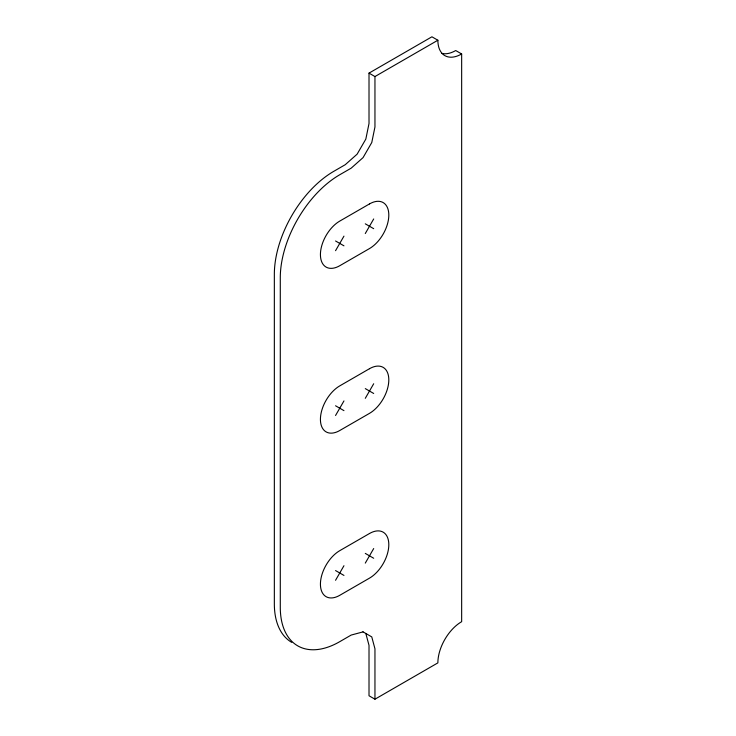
<?xml version="1.0" encoding="UTF-8"?>
<svg xmlns="http://www.w3.org/2000/svg" width="736" height="736" viewBox="0 0 736 736"><rect width="100%" height="100%" fill="white"/><g stroke="black" fill="none" stroke-linecap="round" stroke-linejoin="round"><path stroke-width="1.1" d="M335.552 250.691L343.96 236.127M365.286 233.524L373.695 218.96M335.552 415.481L343.96 400.918M365.286 398.323L373.695 383.75M335.552 580.281L343.96 565.717M365.286 563.114L373.695 548.55M291.76 642.39A84.097 48.548 -60 0 1 274.344 603.897L274.344 274.307A84.097 48.548 -60 0 1 333.804 171.313L345.221 164.717L357.116 154.174L365.829 139.095L369.012 123.519L369.012 73.122L431.922 36.8L437.874 40.232A33.635 19.421 -60 0 0 461.656 53.967L461.656 621.681A33.635 19.421 -60 0 0 437.874 662.878L374.955 699.2L369.012 695.768L369.012 645.371L365.829 633.475M369.012 73.122L374.955 76.553L437.874 40.232M363.069 631.884L351.173 635.067L339.756 641.663A84.097 48.548 -60 0 1 280.287 607.329L280.287 277.739A84.097 48.548 -60 0 1 339.756 174.745L351.173 168.158L363.069 157.605L371.772 142.526L374.955 126.951L374.955 76.553M461.656 53.967L455.713 50.536A33.635 19.421 -60 0 1 441.94 53.415M365.286 223.818L373.695 228.675M335.552 240.985L343.96 245.833M365.286 388.608L373.695 393.466M335.552 405.775L343.96 410.633M365.286 553.398L373.695 558.256M335.552 570.566L343.96 575.423M362.922 631.801L371.772 636.907L374.955 648.802L374.955 699.2M369.49 203.927L339.756 221.094A27.333 15.778 -60 0 0 320.427 254.564A27.333 15.778 -60 0 0 339.756 265.724L369.49 248.556A27.333 15.778 -60 0 0 388.81 215.087A27.333 15.778 -60 0 0 369.49 203.927M369.49 368.718L339.756 385.885A27.333 15.778 -60 0 0 320.427 419.364A27.333 15.778 -60 0 0 339.756 430.514L369.49 413.356A27.333 15.778 -60 0 0 388.81 379.877A27.333 15.778 -60 0 0 369.49 368.718M369.49 533.517L339.756 550.675A27.333 15.778 -60 0 0 320.427 584.154A27.333 15.778 -60 0 0 339.756 595.314L369.49 578.146A27.333 15.778 -60 0 0 388.81 544.668A27.333 15.778 -60 0 0 369.49 533.517"/></g></svg>
